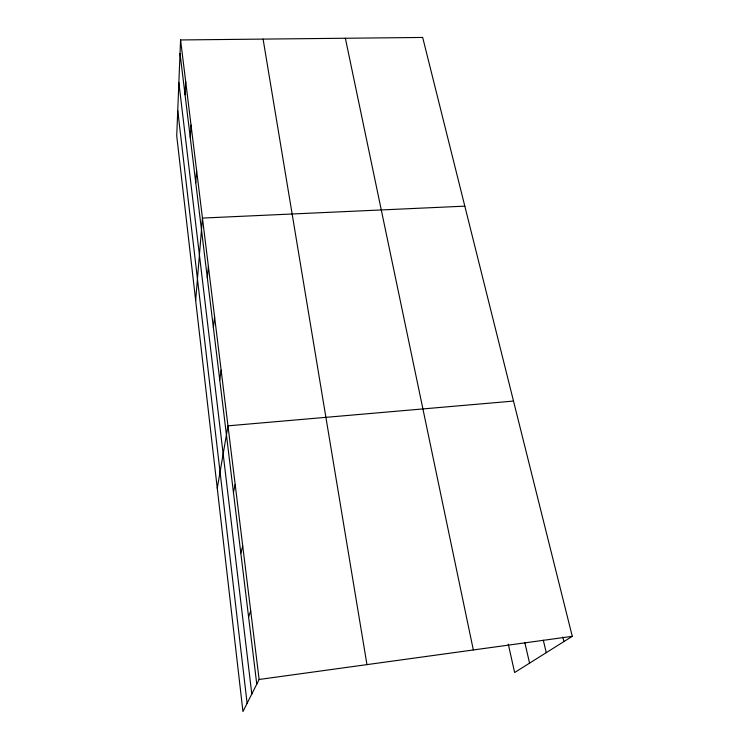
<?xml version="1.0" encoding="UTF-8"?>
<svg xmlns="http://www.w3.org/2000/svg" width="749" height="749" viewBox="0 0 749 749"><rect width="100%" height="100%" fill="white"/><g stroke="black" fill="none" stroke-linecap="round" stroke-linejoin="round"><path stroke-width="1.12" d="M180.575 39.95L176.727 135.915L242.948 711.55L259.126 679.474L180.575 39.95L422.679 37.45L572.273 636.332L514.629 672.518L508.271 644.103M185.05 94.767L185.686 81.575M190.283 137.816L191.023 125.046M195.761 182.793L196.613 170.5M195.658 300.499L202.455 218.071L464.82 206.153M207.295 277.579L208.391 266.41M213.381 327.566L214.607 317.033M219.747 379.921L221.133 370.118M217.266 488.264L227.977 425.835L513.505 401.071M233.445 492.486L235.167 484.397M240.822 553.099L242.732 546.021M248.584 616.904L250.709 610.959M259.126 679.474L572.273 636.332M562.817 637.053L563.931 641.575M543.306 640.236L546.264 652.66M524.871 642.782L529.562 663.146M345.364 38.246L473.34 649.963M263.096 39.098L366.963 664.616M180.032 53.516L256.767 684.155M178.861 82.596L251.795 694.014M177.747 110.552L247.114 703.292"/></g></svg>
